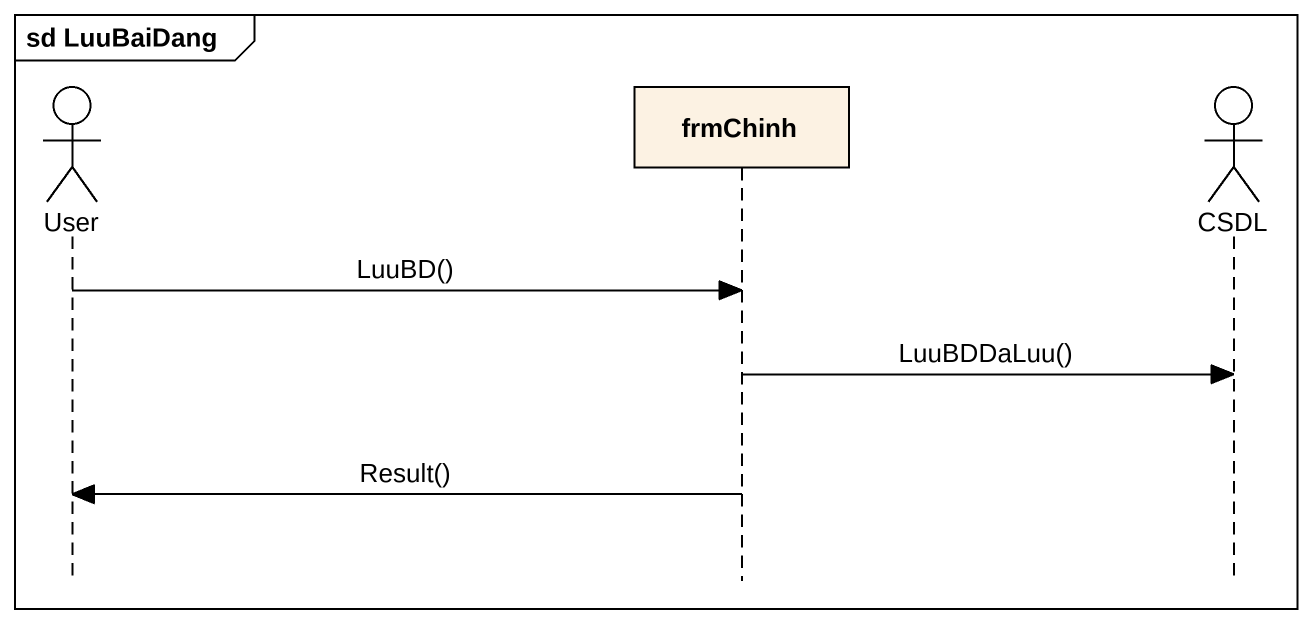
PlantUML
@startuml
mainframe sd LuuBaiDang
hide footbox
actor User
participant frmChinh
actor CSDL

User -> frmChinh : LuuBD()
frmChinh -> CSDL : LuuBDDaLuu()
frmChinh -> User : Result()
@enduml
